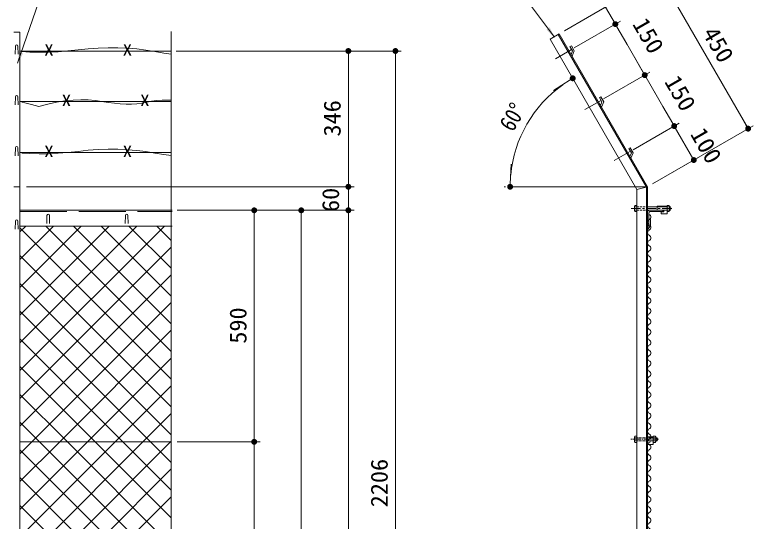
# Model space of a CAD drawing. Units: millimetres at full size. Extents: x -4455 to 4455, y -3150 to 3150.
# Drawn here: x -1610 to 273, y 456 to 1747 of the extents above; entities that cross this region are included whole.
import ezdxf
from ezdxf.enums import TextEntityAlignment as Align

# ---------------------------------------------------------------- set-up
doc = ezdxf.new("R2010")
doc.units = ezdxf.units.MM
doc.header["$LTSCALE"] = 20
for name, pattern in [('DASHED', [7.5, 6, -1.5]), ('USER1', [2, 1.25, -0.25, 0.25, -0.25]), ('USER2', [0.375, 0.25, -0.125]), ('USER3', [0.1875, 0.125, -0.0625]), ('USER4', [1.125, 0.75, -0.125, 0.125, -0.125])]:
    doc.linetypes.add(name, pattern=pattern)
for name, color, linetype, lineweight in [('0-0_1部材', 3, 'Continuous', 18), ('0-1_5寸法', 1, 'Continuous', 18), ('0-2_SUNPOU', 1, 'Continuous', 18), ('0-3_6文字', 3, 'Continuous', 18), ('0-9_8部品', 3, 'Continuous', 18), ('0-A_2網', 4, 'Continuous', 18), ('0-B_AMI', 3, 'Continuous', 18)]:
    doc.layers.add(name, color=color, linetype=linetype, lineweight=lineweight)
doc.styles.add('ＭＳ ゴシック', font='')
doc.styles.get('ＭＳ ゴシック').set_extended_font_data('MS Gothic')

# ---------------------------------------------------------------- blocks, each defined once
blk = doc.blocks.new('NAMIX13')
at = {"layer": '0-B_AMI'}
for centre, start, end in [((-71.1, -133.3), 298.07249, 61.92751), ((71.1, -400), 118.07249, 241.92751), ((-71.1, -666.7), 298.07249, 61.92751), ((71.1, -933.3), 118.07249, 241.92751), ((-71.1, -1200), 298.07249, 61.92751), ((71.1, -1466.7), 118.07249, 241.92751), ((71.1, -2000), 118.07249, 241.92751), ((-71.1, -1733.3), 298.07249, 61.92751), ((-71.1, -2266.7), 298.07249, 61.92751), ((71.1, -2533.3), 118.07249, 241.92751), ((71.1, -3066.7), 118.07249, 241.92751), ((-71.1, -2800), 298.07249, 61.92751), ((-71.1, -3333.3), 298.07249, 61.92751), ((71.1, -3600), 118.07249, 241.92751), ((-71.1, -3866.7), 298.07249, 61.92751), ((71.1, -4133.3), 118.07249, 241.92751), ((-71.1, -4400), 298.07249, 61.92751), ((71.1, -4666.7), 118.07249, 241.92751), ((-71.1, -4933.3), 298.07249, 61.92751), ((71.1, -5200), 118.07249, 241.92751), ((71.1, -5733.3), 118.07249, 241.92751), ((-71.1, -5466.7), 298.07249, 61.92751)]:
    blk.add_arc(centre, 151.1, start, end, dxfattribs=at)
blk = doc.blocks.new('NAMIX5')
at = {"layer": '0-B_AMI'}
for centre, start, end in [((35.6, -200), 118.07249, 241.92751), ((-35.6, -66.7), 298.07249, 61.92751), ((-35.6, -333.3), 298.07249, 61.92751), ((35.6, -466.7), 118.07249, 241.92751), ((-35.6, -600), 298.07249, 61.92751), ((35.6, -733.3), 118.07249, 241.92751), ((35.6, -1000), 118.07249, 241.92751), ((-35.6, -866.7), 298.07249, 61.92751), ((-35.6, -1133.3), 298.07249, 61.92751), ((35.6, -1266.7), 118.07249, 241.92751)]:
    blk.add_arc(centre, 75.6, start, end, dxfattribs=at)
blk = doc.blocks.new('NAMI')
at = {"layer": '0-B_AMI'}
for centre, start, end in [((-71.1, -133.3), 298.07249, 61.92751), ((71.1, -400), 118.07249, 241.92751)]:
    blk.add_arc(centre, 151.1, start, end, dxfattribs=at)
blk = doc.blocks.new('M1')
at = {"layer": '0-2_SUNPOU'}
blk.add_line((-5, 0), (-38.58, 0), dxfattribs=at)
for points in [[(0, 0), (-5, 0), (-4.96, 0.63)], [(0, 0), (-4.96, -0.63), (-5, 0)], [(0, 0), (-4.96, 0.63), (-4.84, 1.24)], [(0, 0), (-4.84, -1.24), (-4.96, -0.63)], [(0, 0), (-4.84, 1.24), (-4.65, 1.84)], [(0, 0), (-4.65, -1.84), (-4.84, -1.24)], [(0, 0), (-4.65, 1.84), (-4.38, 2.41)], [(0, 0), (-4.38, -2.41), (-4.65, -1.84)], [(0, 0), (-4.38, 2.41), (-4.05, 2.94)], [(0, 0), (-4.05, -2.94), (-4.38, -2.41)], [(0, 0), (-4.05, 2.94), (-3.64, 3.42)], [(0, 0), (-3.64, -3.42), (-4.05, -2.94)], [(0, 0), (-3.64, 3.42), (-3.19, 3.85)], [(0, 0), (-3.19, -3.85), (-3.64, -3.42)], [(0, 0), (-3.19, 3.85), (-2.68, 4.22)], [(0, 0), (-2.68, -4.22), (-3.19, -3.85)], [(0, 0), (-2.68, 4.22), (-2.13, 4.52)], [(0, 0), (-2.13, -4.52), (-2.68, -4.22)], [(0, 0), (-2.13, 4.52), (-1.55, 4.76)], [(0, 0), (-1.55, -4.76), (-2.13, -4.52)], [(0, 0), (-1.55, 4.76), (-0.94, 4.91)], [(0, 0), (-0.94, -4.91), (-1.55, -4.76)], [(0, 0), (-0.94, 4.91), (-0.31, 4.99)], [(0, 0), (-0.31, -4.99), (-0.94, -4.91)], [(0, 0), (-0.31, 4.99), (0.31, 4.99)], [(0, 0), (0.31, -4.99), (-0.31, -4.99)], [(0, 0), (0.31, 4.99), (0.94, 4.91)], [(0, 0), (0.94, 4.91), (1.55, 4.76)], [(0, 0), (1.55, 4.76), (2.13, 4.52)], [(0, 0), (2.13, 4.52), (2.68, 4.22)], [(0, 0), (2.68, 4.22), (3.19, 3.85)], [(0, 0), (3.19, 3.85), (3.64, 3.42)], [(0, 0), (3.64, 3.42), (4.05, 2.94)], [(0, 0), (4.05, 2.94), (4.38, 2.41)], [(0, 0), (4.38, 2.41), (4.65, 1.84)], [(0, 0), (4.65, 1.84), (4.84, 1.24)], [(0, 0), (4.84, 1.24), (4.96, 0.63)], [(0, 0), (4.96, 0.63), (5, 0)], [(0, 0), (0.94, -4.91), (0.31, -4.99)], [(0, 0), (1.55, -4.76), (0.94, -4.91)], [(0, 0), (2.13, -4.52), (1.55, -4.76)], [(0, 0), (2.68, -4.22), (2.13, -4.52)], [(0, 0), (3.19, -3.85), (2.68, -4.22)], [(0, 0), (3.64, -3.42), (3.19, -3.85)], [(0, 0), (4.05, -2.94), (3.64, -3.42)], [(0, 0), (4.38, -2.41), (4.05, -2.94)], [(0, 0), (4.65, -1.84), (4.38, -2.41)], [(0, 0), (4.84, -1.24), (4.65, -1.84)], [(0, 0), (4.96, -0.63), (4.84, -1.24)], [(0, 0), (5, 0), (4.96, -0.63)]]:
    blk.add_solid(points, dxfattribs=at)

msp = doc.modelspace()

# ---------------------------------------------------------------- linework, layer by layer
at = {"layer": '0-0_1部材', "color": 1}
for p, q in [((-208.66, 1705.65), (-90.74, 1773.74)), ((-78.73, 1722.93), (-103.73, 1766.24)), ((-183.66, 1662.35), (-65.74, 1730.43)), ((-183.66, 1662.35), (-65.74, 1730.43)), ((-78.73, 1722.93), (-3.73, 1593.03)), ((-63.73, 1696.95), (-48.73, 1670.97)), ((-190.19, 1658.58), (-231.3, 1634.85)), ((-1596.65, 1654.44), (-1210.95, 1654.44)), ((-108.66, 1532.45), (9.26, 1600.53)), ((-108.66, 1532.45), (9.26, 1600.53)), ((-3.73, 1593.03), (71.27, 1463.13)), ((-1596.65, 1525.59), (-1210.95, 1525.59)), ((-115.19, 1528.68), (-156.3, 1504.95)), ((-33.66, 1402.55), (84.26, 1470.63)), ((-33.66, 1402.55), (84.26, 1470.63)), ((71.27, 1463.13), (121.27, 1376.52)), ((-1596.65, 1395.69), (-1210.95, 1395.69)), ((-40.19, 1398.78), (-81.3, 1375.05)), ((16.34, 1315.94), (134.26, 1384.02))]:
    msp.add_line(p, q, dxfattribs=at)
at = {"layer": '0-0_1部材', "color": 7}
for p, q in [((-1612.15, 1702.15), (-1596.65, 1702.15)), ((-1596.65, 1702.15), (-1596.65, -851.56)), ((-245.04, 1684.65), (-221.65, 1698.15)), ((-224.25, 1696.65), (0.35, 1307.64)), ((-221.65, 1698.15), (3.35, 1308.44)), ((-245.04, 1684.65), (-23.65, 1301.21)), ((-190.86, 1667.74), (-183.38, 1654.79)), ((-191.4, 1645.76), (-187.83, 1654.49)), ((-188.88, 1641.38), (-183.38, 1654.79)), ((-115.86, 1537.84), (-119.33, 1535.84)), ((-119.33, 1535.84), (-112.83, 1524.58)), ((-115.86, 1537.84), (-108.38, 1524.88)), ((-116.4, 1515.86), (-112.83, 1524.58)), ((-113.88, 1511.48), (-108.38, 1524.88)), ((-41.4, 1385.95), (-37.83, 1394.68)), ((-40.86, 1407.94), (-33.38, 1394.98)), ((-38.88, 1381.58), (-33.38, 1394.98)), ((-1612.15, 1308.44), (-1596.65, 1308.44)), ((-23.65, 1301.21), (3.35, 1308.44)), ((-23.65, 1301.21), (3.35, 1308.44)), ((-23.65, 1301.21), (-23.65, -851.56)), ((0.35, 1307.64), (0.35, -851.56)), ((3.35, 1308.44), (3.35, -851.56)), ((-1596.65, 1248.44), (-1208.49, 1248.44)), ((3.35, 1208.44), (3.35, 1243.44)), ((8.35, 1248.44), (43.35, 1248.44)), ((10.85, 1248.44), (35.85, 1248.44)), ((11.35, 1245.44), (41.35, 1245.44)), ((13.35, 1248.44), (53.35, 1248.44)), ((43.35, 1248.44), (43.35, 1247.44)), ((6.35, 1210.44), (6.35, 1240.44)), ((7.08, 1224.63), (7.08, 1210.79)), ((11.08, 1224.63), (7.08, 1224.63)), ((11.08, 1224.63), (11.08, 1209.54)), ((-1596.65, 1208.44), (-1208.49, 1208.44)), ((3.35, 1205.38), (7.08, 1210.79)), ((3.35, 1198.34), (11.08, 1209.54)), ((3.35, 1208.44), (4.35, 1208.44)), ((-1596.65, 658.44), (-1210.95, 658.44))]:
    msp.add_line(p, q, dxfattribs=at)
at = {"layer": '0-0_1部材', "color": 4}
msp.add_line((-1210.95, 1703.93), (-1210.95, 403.91), dxfattribs=at)
at = {"layer": '0-0_1部材'}
for p, q in [((-1608.4, 1646.39), (-1607.65, 1666.89)), ((-1600.9, 1646.39), (-1601.65, 1666.89)), ((-1608.4, 1517.54), (-1607.65, 1538.04)), ((-1600.9, 1517.54), (-1601.65, 1538.04)), ((-1608.4, 1387.64), (-1607.65, 1408.14)), ((-1600.9, 1387.64), (-1601.65, 1408.14)), ((-1528.4, 1214.94), (-1527.65, 1235.44)), ((-1520.9, 1214.94), (-1521.65, 1235.44)), ((-1328.4, 1214.94), (-1327.65, 1235.44)), ((-1320.9, 1214.94), (-1321.65, 1235.44)), ((-1608.4, 1200.39), (-1607.65, 1220.89)), ((-1600.9, 1200.39), (-1601.65, 1220.89))]:
    msp.add_line(p, q, dxfattribs=at)
at = {"layer": '0-0_1部材', "color": 1, "linetype": 'DASHED'}
msp.add_line((-1596.65, 1245.44), (-1208.49, 1245.44), dxfattribs=at)
at = {"layer": '0-0_1部材', "color": 1}
for points in [[(-1592.15, 1653.05), (-1571.03, 1651.69), (-1547.86, 1651.1), (-1524.01, 1651.37), (-1499.48, 1652.5), (-1474.28, 1654.48), (-1448.4, 1657.33), (-1422.4, 1660.12), (-1396.82, 1661.96), (-1371.67, 1662.84), (-1346.95, 1662.75), (-1322.65, 1661.71), (-1298.78, 1659.72), (-1275.34, 1656.76), (-1252.33, 1652.85), (-1229.75, 1649.02), (-1210.95, 1646.75)], [(-1210.95, 1529.15), (-1219.77, 1529.35), (-1234.2, 1529.01), (-1247.95, 1528.01), (-1261.03, 1526.32), (-1273.44, 1523.97), (-1285.79, 1521.65), (-1298.7, 1520.07), (-1312.17, 1519.22), (-1326.2, 1519.11), (-1340.8, 1519.74), (-1355.95, 1521.11), (-1371.66, 1523.21), (-1387.94, 1526.05), (-1404.94, 1528.66), (-1422.83, 1530.06), (-1441.61, 1530.26), (-1461.27, 1529.26), (-1481.83, 1527.05), (-1503.27, 1523.65), (-1525.61, 1519.03), (-1548.83, 1513.22)], [(-1548.83, 1513.22), (-1567.18, 1518.23), (-1584.16, 1522.19), (-1592.15, 1523.68)], [(-1592.15, 1394.29), (-1571.03, 1392.93), (-1547.86, 1392.34), (-1524.01, 1392.61), (-1499.48, 1393.74), (-1474.28, 1395.73), (-1448.4, 1398.57), (-1422.4, 1401.37), (-1396.82, 1403.2), (-1371.67, 1404.08), (-1346.95, 1404), (-1322.65, 1402.96), (-1298.78, 1400.96), (-1275.34, 1398), (-1252.33, 1394.09), (-1229.75, 1390.27), (-1210.95, 1388)]]:
    msp.add_lwpolyline(points, dxfattribs=at)
at = {"layer": '0-0_1部材', "color": 7}
for points in [[(-190.86, 1667.74), (-194.33, 1665.74), (-187.83, 1654.49)], [(-40.86, 1407.94), (-44.33, 1405.94), (-37.83, 1394.68)]]:
    msp.add_lwpolyline(points, dxfattribs=at)
at = {"layer": '0-0_1部材'}
for centre in [(-1604.65, 1666.89), (-1604.65, 1538.04), (-1604.65, 1408.14), (-1604.65, 1220.89), (-1524.65, 1235.44), (-1324.65, 1235.44)]:
    msp.add_arc(centre, 3, 0, 180, dxfattribs=at)
at = {"layer": '0-0_1部材', "color": 7}
for centre, radius, start, end in [((8.35, 1243.44), 5, 90, 180), ((11.35, 1240.44), 5, 90, 180), ((41.35, 1247.44), 2, 270, 0), ((4.35, 1210.44), 2, 270, 0)]:
    msp.add_arc(centre, radius, start, end, dxfattribs=at)
at = {"layer": '0-1_5寸法'}
for p, q in [((-208.66, 1705.65), (47.82, 1853.74)), ((34.83, 1846.24), (259.83, 1456.52)), ((-1198.41, 1654.44), (-624.38, 1654.44)), ((-1195.95, 1654.44), (-744.38, 1654.44)), ((-759.38, 1308.44), (-759.38, 1654.44)), ((-639.38, 1654.44), (-639.38, -551.56)), ((16.34, 1315.94), (272.82, 1464.02)), ((-759.38, 1338.44), (-759.38, 1368.44)), ((-1579.61, 1308.44), (-744.38, 1308.44)), ((-1579.61, 1308.44), (-744.38, 1308.44)), ((-759.38, 1248.44), (-759.38, 1308.44)), ((-359.14, 1308.44), (-361.97, 1308.44)), ((-344.14, 1308.44), (3.35, 1308.44)), ((-1195.95, 1248.44), (-744.38, 1248.44)), ((-1195.95, 1248.44), (-984.38, 1248.44)), ((-1195.95, 1248.44), (-744.38, 1248.44)), ((-1195.95, 1248.44), (-864.38, 1248.44)), ((-1195.95, 1248.44), (-984.38, 1248.44)), ((-1195.95, 1248.44), (-744.38, 1248.44)), ((-999.38, 658.44), (-999.38, 1248.44)), ((-879.38, -521.56), (-879.38, 1248.44)), ((-759.38, 1248.44), (-759.38, -551.56)), ((-759.38, 1218.44), (-759.38, 1188.44)), ((-1195.95, 658.44), (-984.38, 658.44)), ((-1195.95, 658.44), (-984.38, 658.44)), ((-999.38, 68.44), (-999.38, 658.44))]:
    msp.add_line(p, q, dxfattribs=at)
msp.add_arc((-27.83, 1308.44), 319.14, 125.38795, 174.61205, dxfattribs=at)
at = {"layer": '0-3_6文字', "color": 7}
for points in [[(-84.98, 1888.07), (-381.27, 1888.07), (-233.55, 1689.32)], [(-1236.56, 1825.84), (-1532.85, 1825.84), (-1602.87, 1623.26)]]:
    msp.add_lwpolyline(points, dxfattribs=at)
for points in [[(-232.35, 1687.72), (-254.43, 1708.69), (-246.07, 1714.9)], [(-1603.53, 1621.37), (-1598.65, 1651.42), (-1588.8, 1648.02)]]:
    msp.add_solid(points, dxfattribs=at)
at = {"layer": '0-9_8部品', "color": 1, "linetype": 'USER1'}
msp.add_line((65.67, 1252.89), (-38.41, 1252.89), dxfattribs=at)
at = {"layer": '0-9_8部品'}
for p, q in [((-30.05, 1258.81), (-28.95, 1260.73)), ((-30.05, 1258.81), (-30.05, 1246.97)), ((-29.37, 1256.89), (-23.65, 1256.89)), ((-29.37, 1248.89), (-23.65, 1248.89)), ((-28.95, 1260.73), (-23.65, 1260.73)), ((-23.65, 1260.73), (-23.65, 1245.05)), ((-1.56, 1248.89), (53.16, 1248.89)), ((3.35, 1256.89), (53.06, 1256.89)), ((28.16, 1259.21), (53.16, 1259.21)), ((28.16, 1259.21), (28.16, 1248.71)), ((28.16, 1248.71), (42.91, 1248.71)), ((38.16, 1244.21), (42.91, 1244.21)), ((38.16, 1244.21), (38.16, 1239.21)), ((53.16, 1245.05), (53.16, 1260.73)), ((53.16, 1259.21), (53.16, 1239.21)), ((58.87, 1256.89), (53.16, 1256.89)), ((58.87, 1248.89), (53.16, 1248.89)), ((58.45, 1245.05), (53.16, 1245.05)), ((59.56, 1246.97), (58.45, 1245.05)), ((59.56, 1246.97), (59.56, 1258.81)), ((38.16, 1239.21), (53.16, 1239.21)), ((-30.05, 670.79), (-28.95, 672.71)), ((-30.05, 658.95), (-30.05, 670.79)), ((-29.37, 668.87), (-23.65, 668.87)), ((-29.37, 660.87), (-23.65, 660.87)), ((-28.95, 672.71), (-23.65, 672.71)), ((-23.65, 657.03), (-23.65, 672.71)), ((3.69, 671.19), (3.69, 660.69)), ((3.69, 671.19), (17.89, 671.19)), ((3.69, 660.69), (7.64, 660.69)), ((17.89, 657.03), (17.89, 672.71)), ((17.89, 671.19), (17.89, 651.19)), ((23.6, 668.87), (17.89, 668.87)), ((23.6, 660.87), (17.89, 660.87)), ((24.29, 658.95), (23.18, 657.03)), ((24.29, 658.95), (24.29, 670.79)), ((24.29, 668.87), (27.84, 668.87)), ((24.29, 668.07), (28.24, 668.07)), ((24.29, 661.67), (28.24, 661.67)), ((24.29, 660.87), (27.84, 660.87)), ((27.84, 660.87), (27.84, 668.87)), ((3.69, 656.19), (7.64, 656.19)), ((3.69, 656.19), (3.69, 651.19)), ((3.69, 651.19), (17.89, 651.19)), ((23.18, 657.03), (17.89, 657.03))]:
    msp.add_line(p, q, dxfattribs=at)
at = {"layer": '0-9_8部品', "linetype": 'USER2'}
for p, q in [((-23.65, 1256.89), (3.35, 1256.89)), ((-23.65, 1248.89), (3.35, 1248.89))]:
    msp.add_line(p, q, dxfattribs=at)
at = {"layer": '0-9_8部品', "linetype": 'DASHED'}
msp.add_line((28.16, 1257.21), (53.16, 1257.21), dxfattribs=at)
at = {"layer": '0-9_8部品', "color": 1, "linetype": 'USER4'}
msp.add_line((31.3, 664.87), (-39.53, 664.87), dxfattribs=at)
at = {"layer": '0-9_8部品', "linetype": 'USER3'}
for p, q in [((-23.65, 668.87), (17.89, 668.87)), ((-23.65, 660.87), (17.89, 660.87))]:
    msp.add_line(p, q, dxfattribs=at)
at = {"layer": '0-9_8部品'}
for points in [[(-30.05, 1246.97), (-28.95, 1245.05), (-23.65, 1245.05)], [(59.56, 1258.81), (58.45, 1260.73), (53.16, 1260.73)], [(-30.05, 658.95), (-28.95, 657.03), (-23.65, 657.03)], [(24.29, 670.79), (23.18, 672.71), (17.89, 672.71)]]:
    msp.add_lwpolyline(points, dxfattribs=at)
for centre, radius, start, end in [((-27.03, 1258.81), 3.03, 180, 219.3382), ((-27.03, 1246.97), 3.03, 140.6618, 180), ((-18.05, 1252.89), 12, 160.52878, 199.47122), ((42.91, 1246.46), 2.25, 270, 90), ((56.53, 1258.81), 3.03, 320.6618, 0), ((47.56, 1252.89), 12, 340.52878, 19.47122), ((56.53, 1246.97), 3.03, 0, 39.3382), ((56.4, 1252.89), 6.71, 298.05542, 61.94458), ((-27.03, 670.79), 3.03, 180, 219.3382), ((-27.03, 658.95), 3.03, 140.6618, 180), ((-18.05, 664.87), 12, 160.52878, 199.47122), ((7.64, 658.44), 2.25, 270, 90), ((21.26, 670.79), 3.03, 320.6618, 0), ((12.29, 664.87), 12, 340.52878, 19.47122), ((21.26, 658.95), 3.03, 0, 39.3382), ((20.91, 664.87), 8, 330, 30)]:
    msp.add_arc(centre, radius, start, end, dxfattribs=at)
at = {"layer": '0-A_2網'}
for p, q in [((-1596.65, 1193.4), (-1581.61, 1208.44)), ((-1596.65, 1122.69), (-1510.9, 1208.44)), ((-1596.65, 1051.98), (-1440.19, 1208.44)), ((-1596.65, 981.27), (-1369.47, 1208.44)), ((-1596.65, 910.56), (-1298.76, 1208.44)), ((-1596.65, 839.85), (-1228.05, 1208.44)), ((-1210.95, 888.59), (-1530.8, 1208.44)), ((-1210.95, 959.3), (-1460.09, 1208.44)), ((-1210.95, 1030.02), (-1389.38, 1208.44)), ((-1210.95, 1100.73), (-1318.67, 1208.44)), ((-1210.95, 1171.44), (-1247.95, 1208.44)), ((-1210.95, 817.88), (-1596.65, 1203.58)), ((-1596.65, 769.14), (-1210.95, 1154.84)), ((-1210.95, 747.17), (-1596.65, 1132.87)), ((-1596.65, 698.43), (-1210.95, 1084.13)), ((-1210.95, 676.46), (-1596.65, 1062.16)), ((-1263.64, 658.44), (-1596.65, 991.45)), ((-1495.21, 658.44), (-1210.95, 942.71)), ((-1334.35, 658.44), (-1596.65, 920.74)), ((-1424.5, 658.44), (-1210.95, 871.99)), ((-1405.06, 658.44), (-1596.65, 850.03)), ((-1353.79, 658.44), (-1210.95, 801.28)), ((-1283.08, 658.44), (-1210.95, 730.57)), ((-1212.37, 658.44), (-1210.95, 659.86)), ((-1596.65, 557), (-1495.21, 658.44)), ((-1596.65, 486.29), (-1424.5, 658.44)), ((-1596.65, 415.58), (-1353.79, 658.44)), ((-1596.65, 344.87), (-1283.08, 658.44)), ((-1596.65, 274.16), (-1212.37, 658.44)), ((-1210.95, 464.33), (-1405.06, 658.44)), ((-1210.95, 535.04), (-1334.35, 658.44)), ((-1210.95, 605.75), (-1263.64, 658.44)), ((-1210.95, 252.2), (-1596.65, 637.9)), ((-1596.65, 203.45), (-1210.95, 589.15)), ((-1210.95, 181.49), (-1596.65, 567.19)), ((-1596.65, 132.74), (-1210.95, 518.44)), ((-1210.95, 110.78), (-1596.65, 496.48))]:
    msp.add_line(p, q, dxfattribs=at)
for points in [[(-1596.65, 627.71), (-1565.92, 658.44), (-1210.95, 1013.42)], [(-1226.23, 408.91), (-1475.77, 658.44), (-1596.65, 779.32)], [(-1210.78, 322.74), (-1546.48, 658.44), (-1596.65, 708.61)]]:
    msp.add_lwpolyline(points, dxfattribs=at)

# ---------------------------------------------------------------- block references
at = {"layer": '0-0_1部材', "xscale": 1.5, "yscale": 1.5}
for p, rotation in [((-78.73, 1722.93), 120), ((-78.73, 1722.93), 120), ((-3.73, 1593.03), 300), ((-3.73, 1593.03), 120), ((71.27, 1463.13), 300), ((71.27, 1463.13), 120), ((121.27, 1376.52), 300)]:
    msp.add_blockref('M1', p, dxfattribs=dict(at, rotation=rotation))
at = {"layer": '0-1_5寸法', "xscale": 1.5, "yscale": 1.5}
for p, rotation in [((-759.38, 1654.44), 90), ((-639.38, 1654.44), 90), ((-187.4, 1584.83), 32.69398), ((259.83, 1456.52), 300), ((-759.38, 1308.44), 270), ((-759.38, 1308.44), 270), ((-346.97, 1308.44), 267.30602), ((-999.38, 1248.44), 90), ((-879.38, 1248.44), 90), ((-759.38, 1248.44), 90), ((-759.38, 1248.44), 90), ((-999.38, 658.44), 270), ((-999.38, 658.44), 90)]:
    msp.add_blockref('M1', p, dxfattribs=dict(at, rotation=rotation))
at = {"layer": '0-A_2網'}
for name, p, xscale, yscale in [('NAMI', (7.68, 1238.12), 0.05, 0.05), ('NAMI', (7.68, 1211.45), 0.05, 0.05), ('NAMI', (7.68, 1184.79), 0.05, 0.05), ('NAMIX5', (7.68, 1158.12), 0.1, 0.1), ('NAMIX5', (7.68, 1024.79), 0.1, 0.1), ('NAMIX13', (7.68, 891.45), 0.05, 0.05), ('NAMIX13', (7.68, 598.12), 0.05, 0.05)]:
    msp.add_blockref(name, p, dxfattribs=dict(at, xscale=xscale, yscale=yscale))

# ---------------------------------------------------------------- texts
at = {"layer": '0-0_1部材', "style": 'ＭＳ ゴシック', "width": 1.05}
for s, p in [('150', (-47.58, 1716.72)), ('150', (33.92, 1570.07)), ('100', (99.78, 1436.51))]:
    msp.add_text(s, height=43.26, rotation=300, dxfattribs=at).set_placement(p, align=Align.BOTTOM_LEFT)
at = {"layer": '0-0_1部材', "color": 1, "style": 'ＭＳ ゴシック', "width": 1.2}
for p in [(-1534.47, 1634.17), (-1334.47, 1634.17), (-1489.96, 1505.32), (-1289.96, 1505.32), (-1534.47, 1375.41), (-1334.47, 1375.41)]:
    msp.add_text('X', height=28.89, dxfattribs=at).set_placement(p, align=Align.BOTTOM_LEFT)
at = {"layer": '0-1_5寸法', "color": 3, "style": 'ＭＳ ゴシック'}
for s, rotation, width, p in [('450', 300, 1.05, (130.61, 1693.69)), ('346', 90, 1.05, (-766.05, 1436.44)), ('60°', 60, 0.85, (-328.37, 1439.52)), ('60', 90, 1.05, (-770.01, 1244.07)), ('590', 90, 1.05, (-1006.05, 908.44)), ('2206', 90, 1.05, (-646.05, 491.44))]:
    msp.add_text(s, height=43.26, rotation=rotation, dxfattribs=dict(at, width=width)).set_placement(p, align=Align.BOTTOM_LEFT)

doc.saveas('drawing.dxf')
